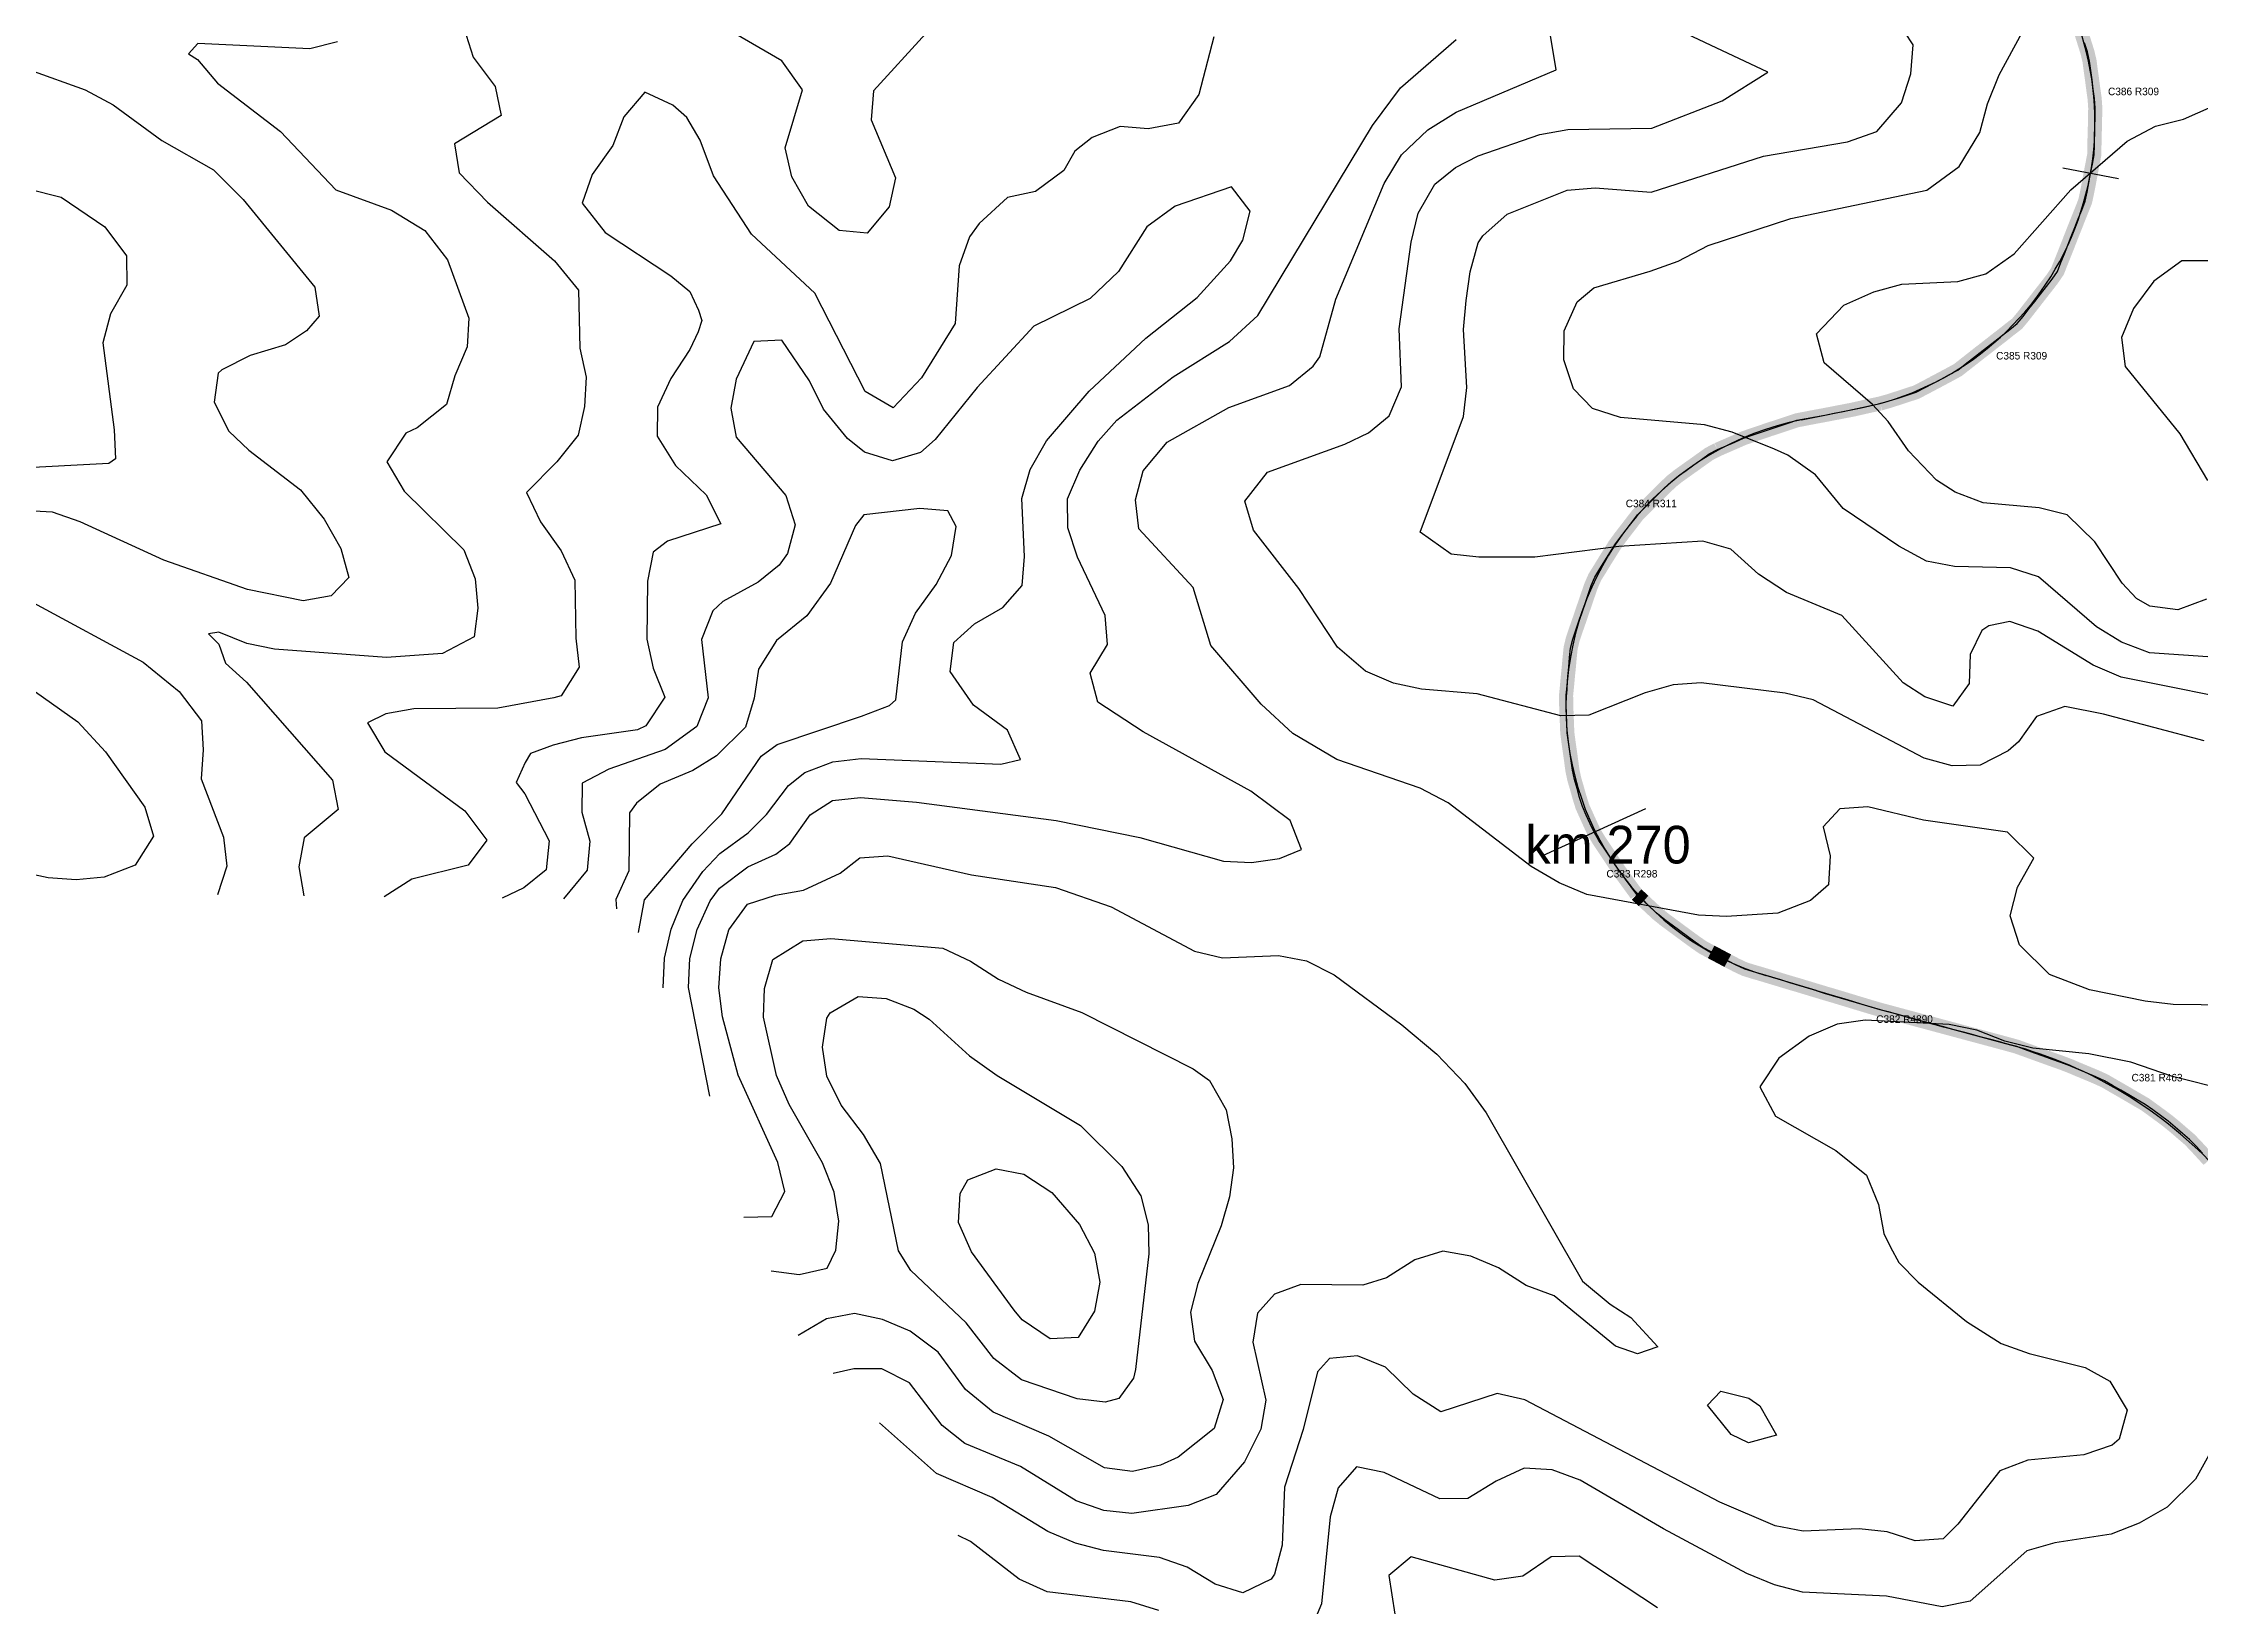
# Model space of a CAD drawing. Header units: metres. Extents: x 697254 to 930473, y 8023396 to 8227001.
# Drawn here: x 752413 to 754702, y 8186697 to 8188356 of the extents above; entities that cross this region are included whole.
import ezdxf

# ---------------------------------------------------------------- set-up
doc = ezdxf.new("R2010")
doc.units = ezdxf.units.M
for name, color, linetype in [('ALIGNMENT_FITTED', 4, 'Continuous'), ('CENTRELINE', 7, 'Continuous'), ('CHAINAGE', 7, 'Continuous'), ('CONTOUR_10M', 33, 'Continuous'), ('CONTOUR_INDEX_50M', 34, 'Continuous'), ('CURVE_LABELS', 4, 'Continuous'), ('GRADE_0-4', 3, 'Continuous'), ('GRADE_4-6', 2, 'Continuous'), ('GRADE_6-8', 30, 'Continuous')]:
    doc.layers.add(name, color=color, linetype=linetype)

msp = doc.modelspace()

# ---------------------------------------------------------------- linework, layer by layer
at = {"layer": 'ALIGNMENT_FITTED'}
for p, q in [((754278.4, 8187956.1), (754341.6, 8187968.8)), ((754293.9, 8187350.6), (754240.7, 8187366.6)), ((754500.6, 8187292.9), (754429.9, 8187312))]:
    msp.add_line(p, q, dxfattribs=at)
for centre, radius, start, end in [((754280.8, 8188271.6), 309, -23.2525, 33.4021), ((754281, 8188271.5), 308.8, -78.682, -23.2525), ((754339.5, 8187651.2), 310.9, 101.318, 177.5115), ((754326.3, 8187651.8), 297.8, 177.5115, -106.7095), ((755699.9, 8192034.1), 4890, -106.7095, -105.0533), ((754380.3, 8186845.4), 463.4, 42.5036, 74.9467)]:
    msp.add_arc(centre, radius, start, end, dxfattribs=at)
at = {"layer": 'CENTRELINE'}
msp.add_polyline3d([(754703.9, 8187178.1, 1094.5), (754697.1, 8187185.5, 1094.9), (754690.2, 8187192.7, 1095.4), (754682.6, 8187199.2, 1096.1), (754675, 8187205.8, 1097.2), (754667.3, 8187212.1, 1097.9), (754659.3, 8187218.1, 1097.6), (754651.2, 8187224, 1097.3), (754643.1, 8187229.9, 1097.1), (754634.5, 8187234.9, 1097.2), (754625.8, 8187240, 1097.5), (754617.2, 8187245, 1097.8), (754608.5, 8187250, 1097.8), (754599.9, 8187255, 1097.5), (754590.8, 8187259.1, 1097.3), (754581.5, 8187263, 1097.3), (754572.3, 8187266.8, 1097.3), (754563.1, 8187270.7, 1097.3), (754553.7, 8187274.3, 1097.2), (754544.3, 8187277.6, 1097.9), (754534.9, 8187281, 1098.8), (754525.5, 8187284.4, 1099.6), (754516.1, 8187287.8, 1099.8), (754506.7, 8187291.2, 1099.8), (754497, 8187293.9, 1099.5), (754487.4, 8187296.5, 1099.2), (754477.7, 8187299.1, 1099.1), (754468.1, 8187301.7, 1099), (754458.4, 8187304.3, 1099), (754448.7, 8187306.9, 1099), (754439.1, 8187309.5, 1099.2), (754429.4, 8187312.1, 1099.4), (754419.8, 8187314.7, 1099.8), (754410.1, 8187317.3, 1100.3), (754400.4, 8187319.9, 1100.5), (754390.8, 8187322.5, 1100.4), (754381.1, 8187325.1, 1100.2), (754371.5, 8187327.7, 1100.1), (754361.8, 8187330.3, 1100.3), (754352.2, 8187333.1, 1100.4), (754342.6, 8187336, 1100.5), (754333, 8187338.9, 1100.6), (754323.5, 8187341.8, 1100.7), (754313.9, 8187344.7, 1100.8), (754304.3, 8187347.5, 1101.2), (754294.7, 8187350.4, 1101.6), (754285.1, 8187353.3, 1102), (754275.6, 8187356.2, 1102.4), (754266, 8187359, 1102.7), (754256.4, 8187361.9, 1103.1), (754246.8, 8187364.8, 1103.6), (754237.2, 8187367.7, 1104), (754227.6, 8187370.5, 1104.4), (754218.1, 8187373.4, 1105), (754209, 8187377.7, 1105.6), (754200.2, 8187382.3, 1106.2), (754191.4, 8187387, 1106.8), (754182.5, 8187391.7, 1107.3), (754173.7, 8187396.4, 1107.7), (754165.5, 8187402.1, 1108), (754157.4, 8187408, 1108.5), (754149.4, 8187413.9, 1108.9), (754141.3, 8187419.9, 1109.2), (754133.3, 8187425.8, 1109.3), (754125.5, 8187432.1, 1109.4), (754118.2, 8187438.9, 1109.6), (754110.9, 8187445.7, 1109.9), (754103.5, 8187452.5, 1110.4), (754097.6, 8187460.6, 1111), (754091.7, 8187468.7, 1111.5), (754085.8, 8187476.8, 1111.9), (754080.1, 8187485, 1112.3), (754074.6, 8187493.3, 1112.8), (754069, 8187501.7, 1113.4), (754063.5, 8187510, 1113.9), (754058.3, 8187518.5, 1114.3), (754054.1, 8187527.6, 1114.7), (754050, 8187536.7, 1115.3), (754045.9, 8187545.8, 1115.8), (754042.9, 8187555.4, 1116.2), (754040.2, 8187565, 1116.6), (754037.4, 8187574.6, 1116.9), (754035.3, 8187584.4, 1117.4), (754034, 8187594.3, 1117.8), (754032.6, 8187604.2, 1118.2), (754031.2, 8187614.1, 1118.6), (754029.9, 8187624, 1119.1), (754029.5, 8187634, 1119.6), (754029.1, 8187644, 1120.2), (754028.7, 8187654, 1120.7), (754028.6, 8187664, 1121.3), (754029.6, 8187673.9, 1121.8), (754030.5, 8187683.9, 1122.4), (754031.5, 8187693.8, 1123), (754032.4, 8187703.8, 1123.6), (754033.4, 8187713.8, 1124.2), (754035.7, 8187723.4, 1124.7), (754038.9, 8187732.9, 1125.3), (754042.2, 8187742.3, 1125.9), (754045.4, 8187751.8, 1126.2), (754048.7, 8187761.3, 1126.5), (754051.9, 8187770.7, 1126.7), (754055.2, 8187780.2, 1127.2), (754059.2, 8187789.3, 1127.8), (754064.5, 8187797.8, 1128.4), (754069.7, 8187806.3, 1129.1), (754075, 8187814.8, 1129.6), (754080.3, 8187823.3, 1129.9), (754086.2, 8187831.4, 1130.2), (754092.3, 8187839.3, 1130.8), (754098.4, 8187847.2, 1131.5), (754104.5, 8187855.2, 1132.1), (754111.5, 8187862.3, 1132.7), (754118.6, 8187869.3, 1133.2), (754125.7, 8187876.4, 1133.8), (754132.8, 8187883.4, 1134.3), (754140, 8187890.4, 1134.8), (754147.8, 8187896.6, 1135.2), (754155.9, 8187902.4, 1135.6), (754164.1, 8187908.2, 1136.1), (754172.2, 8187914, 1136.6), (754180.4, 8187919.8, 1137.3), (754189.2, 8187924.4, 1138), (754198.4, 8187928.4, 1138.6), (754207.6, 8187932.4, 1139.2), (754216.7, 8187936.4, 1140.1), (754226.1, 8187939.7, 1140.9), (754235.6, 8187942.9, 1141.6), (754245.1, 8187946.1, 1142.1), (754254.6, 8187949.2, 1142.7), (754264.1, 8187952.4, 1143.4), (754273.6, 8187955.5, 1144), (754283.4, 8187957.4, 1144.7), (754293.3, 8187959.3, 1145.3), (754303.1, 8187961.1, 1146.1), (754312.9, 8187963, 1146.9), (754322.7, 8187964.9, 1147.7), (754332.6, 8187966.8, 1148.5), (754342.3, 8187969, 1149.3), (754352.1, 8187971.2, 1150.1), (754361.9, 8187973.3, 1150.6), (754371.5, 8187976, 1151.2), (754381, 8187979.1, 1151.6), (754390.5, 8187982.2, 1152.2), (754400, 8187985.3, 1152.7), (754408.9, 8187989.9, 1153.2), (754417.7, 8187994.6, 1153.7), (754426.6, 8187999.3, 1154.3), (754435.4, 8188004, 1154.8), (754444.2, 8188008.8, 1155.2), (754452, 8188014.9, 1155.3), (754459.9, 8188021.1, 1155.5), (754467.8, 8188027.3, 1155.5), (754475.7, 8188033.4, 1155.5), (754483.6, 8188039.6, 1155.4), (754491.5, 8188045.7, 1155.3), (754499.3, 8188051.9, 1155.1), (754507.2, 8188058, 1154.6), (754513.6, 8188065.7, 1153.9), (754519.7, 8188073.6, 1153.4), (754525.9, 8188081.5, 1153.2), (754532, 8188089.4, 1153.1), (754538.2, 8188097.3, 1153), (754544.3, 8188105.2, 1153), (754549.9, 8188113.4, 1153.1), (754553.6, 8188122.7, 1153), (754557.3, 8188132, 1152.9), (754561, 8188141.3, 1152.7), (754564.6, 8188150.6, 1152.4), (754568.3, 8188159.9, 1152.3), (754572, 8188169.2, 1152.2), (754575.7, 8188178.5, 1151.9), (754579.4, 8188187.8, 1151.5), (754581.5, 8188197.6, 1151), (754583.4, 8188207.4, 1150.6), (754585.2, 8188217.2, 1150.2), (754587.1, 8188227.1, 1149.7), (754589, 8188236.9, 1149.2), (754589.2, 8188246.9, 1148.6), (754589.4, 8188256.9, 1148.1), (754589.7, 8188266.9, 1147.5), (754589.9, 8188276.9, 1146.9), (754590.1, 8188286.9, 1146.3), (754589.4, 8188296.8, 1146.2), (754588, 8188306.7, 1146.2), (754586.7, 8188316.7, 1146.1), (754585.3, 8188326.6, 1145.7), (754584, 8188336.5, 1145.1), (754581.7, 8188346.2, 1144.5), (754578.7, 8188355.7, 1143.8)], dxfattribs=at)
at = {"layer": 'CHAINAGE'}
for p, q in [((754614.7, 8188211.6), (754555.8, 8188222.9)), ((754112.9, 8187543.3), (754003.6, 8187493.7))]:
    msp.add_line(p, q, dxfattribs=at)
at = {"layer": 'CONTOUR_10M'}
for points, elevation in [([(753349.3, 8188365.9), (753293.8, 8188305.1), (753291.2, 8188274.3), (753317, 8188212.5), (753310.5, 8188181.8), (753287, 8188154), (753257.3, 8188156.9), (753224.9, 8188182.8), (753207.1, 8188213.8), (753200, 8188244.6), (753218.3, 8188305.9), (753196.6, 8188336.9), (753087.8, 8188399.7)], 1110), ([(754732.1, 8187335.1), (754672.8, 8187335.8), (754643.1, 8187339.5), (754583.9, 8187351.6), (754541.4, 8187367.8), (754509.7, 8187399), (754499.7, 8187429.8), (754507.5, 8187460.5), (754524.8, 8187491), (754496.8, 8187518.6), (754407.9, 8187531.5), (754348.7, 8187545.5), (754318.9, 8187543.3), (754301.3, 8187524.4), (754308.8, 8187493.6), (754307.1, 8187462.8), (754288.1, 8187446.2), (754253.2, 8187432.7), (754198.8, 8187429.1), (754169.2, 8187430.7), (754050.7, 8187452.7), (754021.1, 8187465.1), (753991.6, 8187482.3), (753903.4, 8187549.8), (753873.9, 8187565.2), (753785.2, 8187595.8), (753738.6, 8187623.3), (753705.2, 8187654.4), (753651.6, 8187716.6), (753632.9, 8187778.3), (753575.4, 8187840.5), (753571.9, 8187871.3), (753579.8, 8187901.9), (753605.5, 8187932.4), (753670.8, 8187969.2), (753735.2, 8187992.4), (753760.3, 8188012.9), (753767.5, 8188022.7), (753784.3, 8188084), (753835.5, 8188206.5), (753854, 8188237), (753882, 8188263.6), (753911.9, 8188282.2), (754018, 8188327.3), (754007.8, 8188389)], 1110), ([(754705.7, 8187615.4), (754598.9, 8187643.9), (754557.7, 8187652), (754527.9, 8187641.2), (754508.5, 8187614.3), (754497.8, 8187605), (754467.9, 8187589.9), (754438.2, 8187588.9), (754408.6, 8187597), (754290.6, 8187658.9), (754261, 8187666.2), (754172.1, 8187677), (754142.4, 8187675), (754112.6, 8187666.6), (754052.9, 8187642.7), (754023.2, 8187642.1), (753934.4, 8187665.5), (753875.1, 8187670.4), (753845.5, 8187676.8), (753815.9, 8187689.6), (753786.2, 8187715), (753745, 8187777), (753697.1, 8187839), (753687.9, 8187869.9), (753711.8, 8187900.4), (753793.7, 8187930.2), (753818.9, 8187942.1), (753841, 8187960.4), (753853.9, 8187991), (753851.4, 8188052.5), (753864.3, 8188144.6), (753871.8, 8188175.3), (753889.2, 8188205.8), (753911.3, 8188223.7), (753935.4, 8188236.1), (754000.7, 8188258.7), (754030.5, 8188264.1), (754119.6, 8188265.2), (754194.1, 8188294.5), (754242.6, 8188324.7), (754109, 8188387.8)], 1120), ([(754766.1, 8187700.6), (754647.5, 8187708.9), (754617.9, 8187720.1), (754591.5, 8187736.3), (754529.7, 8187789.4), (754500.1, 8187799), (754440.7, 8187800.4), (754411.1, 8187806.2), (754381.6, 8187822.1), (754322.7, 8187862.1), (754293.4, 8187897.7), (754264, 8187918.5), (754249.8, 8187924.8), (754204.9, 8187942.8), (754175.3, 8187950.6), (754086.3, 8187958.4), (754056.7, 8187968), (754036.6, 8187988.8), (754026.1, 8188019.7), (754026.4, 8188050.5), (754040.2, 8188081.1), (754058.2, 8188096), (754117.8, 8188113.6), (754147.6, 8188124.3), (754179.5, 8188140.9), (754266.9, 8188169.7), (754411.5, 8188199.7), (754445.7, 8188224.7), (754467.5, 8188260.6), (754475.7, 8188291.2), (754488.3, 8188321.8), (754521.3, 8188383)], 1140), ([(752725.2, 8188357), (752695.5, 8188349.6), (752576.8, 8188355), (752567, 8188344.3), (752576.6, 8188338.1), (752597.7, 8188313.2), (752664.7, 8188261.7), (752723.4, 8188200), (752782.5, 8188178.3), (752817.6, 8188156.8), (752841.7, 8188125.8), (752864.5, 8188064), (752862.6, 8188033.3), (752849.5, 8188002.7), (752840.6, 8187972.1), (752809.5, 8187947.5), (752797.4, 8187941.8), (752777.2, 8187911.3), (752795.7, 8187880.3), (752859.2, 8187818.1), (752871.2, 8187787.2), (752873.9, 8187756.4), (752870.1, 8187725.7), (752836.4, 8187708), (752777, 8187703.8), (752658.3, 8187712.7), (752628.7, 8187718.6), (752599.2, 8187730.8), (752588.3, 8187729), (752599, 8187717.9), (752606.1, 8187698), (752628.3, 8187677.6), (752719.6, 8187573.7), (752725.6, 8187542.8), (752689.6, 8187512.5), (752684.1, 8187481.8), (752689.3, 8187451)], 1120), ([(752859.2, 8188371.6), (752868.9, 8188340.8), (752892.3, 8188309.7), (752898.7, 8188278.9), (752849.3, 8188248.7), (752854.2, 8188217.9), (752884.1, 8188186.8), (752955.1, 8188124.5), (752980.7, 8188093.4), (752982, 8188031.9), (752988.9, 8188001.1), (752987.2, 8187970.3), (752980.5, 8187939.7), (752957.6, 8187911.3), (752925.4, 8187878.8), (752940.5, 8187847.9), (752962.5, 8187816.9), (752976.8, 8187785.9), (752977.8, 8187724.4), (752981.6, 8187693.6), (752962.3, 8187663.1), (752954.6, 8187661), (752895.1, 8187650.3), (752806.1, 8187649.3), (752776.3, 8187644), (752757, 8187634.7), (752775.4, 8187603.8), (752860.3, 8187541.3), (752883.4, 8187510.2), (752863.5, 8187483.7), (752804, 8187468.9), (752774.5, 8187450)], 1110), ([(754765.6, 8187653.2), (754617.5, 8187683), (754587.9, 8187695.9), (754529, 8187731.7), (754499.4, 8187742.2), (754477, 8187737.6), (754469.6, 8187732.4), (754457.2, 8187707.1), (754456.4, 8187676.4), (754439, 8187652.4), (754409.4, 8187662.1), (754386.3, 8187677.2), (754321.3, 8187748.5), (754262.3, 8187772.8), (754232.8, 8187792.4), (754203.4, 8187818.7), (754173.8, 8187827.4), (754084.7, 8187821.7), (753995.5, 8187810.5), (753936.1, 8187810.3), (753906.5, 8187813.5), (753873.7, 8187837), (753919.8, 8187959.4), (753923.3, 8187990.2), (753919.7, 8188051.7), (753922.5, 8188082.4), (753926.9, 8188113.1), (753935.3, 8188143.8), (753940.1, 8188151.1), (753966, 8188174.2), (754029.7, 8188199.6), (754059.5, 8188202), (754118.8, 8188197.4), (754238, 8188235.7), (754327.2, 8188250.7), (754358.4, 8188261.9), (754384.6, 8188292.3), (754394.3, 8188322.9), (754396.9, 8188353.7), (754388, 8188367.3)], 1130), ([(752398.3, 8188327.3), (752457.4, 8188306.1), (752486.9, 8188290), (752538.5, 8188252.4), (752593.4, 8188221), (752624.9, 8188189.8), (752701.1, 8188096.7), (752705.6, 8188065.9), (752692, 8188050.5), (752669.7, 8188035.6), (752632.3, 8188024.3), (752602.4, 8188009.2), (752598.4, 8188005.6), (752594.1, 8187974.9), (752609.8, 8187944), (752631.1, 8187923.8), (752685.6, 8187881.6), (752710.9, 8187850.5), (752728.5, 8187819.6), (752737.1, 8187788.7), (752718.4, 8187769.2), (752688.6, 8187764.2), (752629.4, 8187776.2), (752540.7, 8187807.2), (752452.1, 8187847.9), (752422.5, 8187858.1), (752363.2, 8187861.1)], 1130), ([(752396.8, 8188201), (752431.7, 8188192.1), (752478, 8188160.8), (752501.1, 8188129.8), (752501.5, 8188099), (752484.3, 8188068.5), (752476.2, 8188037.8), (752488.2, 8187945.4), (752489.5, 8187914.6), (752482.5, 8187909.7), (752274.6, 8187898.8)], 1140), ([(753070.5, 8187353.6), (753071.9, 8187385), (753079.1, 8187415.7), (753091.6, 8187446.3), (753112.7, 8187476.8), (753130.8, 8187496), (753160.8, 8187518.1), (753180.3, 8187537.5), (753203.5, 8187568), (753220.9, 8187581.8), (753250.7, 8187593.2), (753280.5, 8187596.9), (753428.8, 8187590.8), (753449.7, 8187595.9), (753436.1, 8187626.8), (753399.9, 8187653.4), (753375.2, 8187689), (753378.9, 8187719.7), (753400.9, 8187739.6), (753430.8, 8187757), (753451.6, 8187780.4), (753454.1, 8187811.1), (753451.3, 8187872.7), (753459.8, 8187903.3), (753477.4, 8187933.9), (753522.5, 8187986.4), (753582.6, 8188042.5), (753637.2, 8188085.8), (753672.6, 8188124.5), (753685.6, 8188146.7), (753693.5, 8188177.4), (753673.5, 8188203.1), (753613.9, 8188182.7), (753583.9, 8188160.6), (753553.7, 8188113.2), (753523.7, 8188084.7), (753464, 8188055.5), (753403.8, 8187990.3), (753359.3, 8187935.2), (753343.6, 8187921.3), (753313.8, 8187912.4), (753284.3, 8187921.7), (753266, 8187936.3), (753240.6, 8187967.4), (753225.8, 8187997.4), (753196.6, 8188040.6), (753166.9, 8188039), (753148, 8187999.2), (753142.5, 8187968.5), (753148, 8187937.7), (753200.6, 8187875.6), (753210.6, 8187844.7), (753202.5, 8187814.1), (753193.8, 8187802), (753171.2, 8187783.7), (753134, 8187763.3), (753123.1, 8187753.5), (753111.1, 8187722.9), (753118.2, 8187661.3), (753106.2, 8187630.7), (753072.7, 8187606.2), (753013.1, 8187585.5), (752984.8, 8187570.6), (752984.1, 8187539.8), (752992.8, 8187509), (752990, 8187478.3), (752964.7, 8187447.8)], 1090), ([(753044.4, 8187412.4), (753050.8, 8187446.8), (753101.3, 8187506.3), (753132.7, 8187538.1), (753174.7, 8187599.1), (753191.6, 8187611.5), (753281, 8187641.7), (753310.8, 8187653), (753317.4, 8187659), (753324.4, 8187720.4), (753338.2, 8187751), (753360.4, 8187781.5), (753376.6, 8187812), (753381.5, 8187842.7), (753372.6, 8187859.6), (753342.9, 8187861.8), (753283.5, 8187855.1), (753274.7, 8187844), (753248.1, 8187782.8), (753222.9, 8187748.2), (753190.7, 8187721.9), (753171.9, 8187691.4), (753167.2, 8187660.7), (753158, 8187630.1), (753127.1, 8187599.7), (753102.2, 8187584), (753067.4, 8187569.6), (753042.4, 8187549.3), (753034.7, 8187539.2), (753034.2, 8187477.7), (753020.3, 8187447.1), (753020.9, 8187437.3)], 1080), ([(752273, 8187760.6), (752449.6, 8187635.7), (752479, 8187604), (752520.6, 8187545.2), (752529.8, 8187514.4), (752510.4, 8187483.8), (752477.4, 8187471.1), (752447.7, 8187468), (752418, 8187470.1), (752388.4, 8187476.6)], 1140), ([(752402.6, 8187761.9), (752518.7, 8187699), (752557.1, 8187667.8), (752580.6, 8187636.8), (752582.5, 8187606), (752580.2, 8187575.3), (752604, 8187513.5), (752607.7, 8187482.7), (752597.8, 8187452.1)], 1130), ([(753156, 8187110.3), (753185.7, 8187111.2), (753199.6, 8187137.5), (753192.4, 8187168.4), (753150.1, 8187261.1), (753133.4, 8187322.8), (753129.8, 8187353.6), (753131.7, 8187384.3), (753140.4, 8187415), (753159.9, 8187442.3), (753189.7, 8187451.9), (753219.5, 8187457.3), (753258.3, 8187475.1), (753279.2, 8187491.4), (753308.9, 8187493.6), (753397.8, 8187473.5), (753486.7, 8187459.8), (753545.8, 8187439.6), (753634.3, 8187392.5), (753663.9, 8187385.3), (753723.3, 8187388), (753753, 8187382.3), (753782.5, 8187367.5), (753854.4, 8187314.4), (753891.5, 8187283.2), (753921.3, 8187252.1), (753943.7, 8187221.1), (754045.9, 8187042.5), (754075.3, 8187017.9), (754097.3, 8187004), (754126.1, 8186972.9), (754104.3, 8186965.4), (754081, 8186973.4), (754016, 8187027), (753986.4, 8187037.8), (753957, 8187056.5), (753927.4, 8187069), (753897.8, 8187074.4), (753868, 8187064.9), (753838.1, 8187045.8), (753813, 8187038.1), (753747.1, 8187038.9), (753719.1, 8187028.7), (753701.1, 8187008.6), (753696.3, 8186977.9), (753710.1, 8186916.3), (753704.7, 8186885.6), (753687.4, 8186850.8), (753657.3, 8186816), (753627.5, 8186804.4), (753568, 8186796.1), (753538.3, 8186799.1), (753508.8, 8186809.5), (753449.8, 8186846), (753390.7, 8186870.2), (753366.7, 8186889.5), (753332.1, 8186934.5), (753302.6, 8186949.5), (753272.9, 8186949.3), (753250.8, 8186944.4)], 1110), ([(753185, 8187053.4), (753214.7, 8187049.5), (753244.5, 8187056.4), (753253.8, 8187075.4), (753256.9, 8187106.1), (753252.1, 8187136.9), (753239.7, 8187167.8), (753204.1, 8187229.7), (753190.8, 8187260.6), (753177.2, 8187322.3), (753178.1, 8187353), (753186.8, 8187383.7), (753218.8, 8187403.5), (753248.5, 8187406), (753367.2, 8187395.7), (753396.7, 8187382), (753426.2, 8187362.8), (753455.7, 8187348.8), (753514.8, 8187327.5), (753632.9, 8187267.6), (753650.2, 8187255.3), (753667.9, 8187224.3), (753674, 8187193.5), (753675.8, 8187162.7), (753671.6, 8187132), (753662.8, 8187101.3), (753638, 8187040.1), (753630.1, 8187009.5), (753634.5, 8186978.7), (753653.1, 8186947.7), (753664.9, 8186916.8), (753655.2, 8186886.2), (753617, 8186855.9), (753598.3, 8186847.2), (753568.5, 8186840.7), (753538.9, 8186844.6), (753479.9, 8186878.1), (753420.8, 8186903.4), (753391.4, 8186927.7), (753362.2, 8186967.1), (753332.7, 8186989.4), (753303.2, 8187001.9), (753273.6, 8187008.2), (753243.8, 8187002.5), (753213.9, 8186984.9)], 1120), ([(753244.1, 8187321.5), (753247.6, 8187327.1), (753277.5, 8187344.3), (753307.2, 8187342.3), (753336.7, 8187331), (753352.8, 8187320.2), (753395.5, 8187281.5), (753425, 8187260.7), (753513.4, 8187207.5), (753557.1, 8187164.1), (753577.3, 8187133.1), (753585.2, 8187102.3), (753585.8, 8187071.5), (753571.7, 8186948.6), (753569.7, 8186939.5), (753554, 8186918.1), (753539.7, 8186914.1), (753510, 8186917.8), (753450.9, 8186937.8), (753421.5, 8186960.5), (753392.2, 8186998.3), (753333.5, 8187053.6), (753320.3, 8187074.6), (753301.3, 8187167.1), (753283.2, 8187198), (753259.4, 8187229.1), (753244.1, 8187260), (753239.7, 8187290.8), (753244.1, 8187321.5)], 1130), ([(753385.7, 8187135.3), (753394, 8187149.9), (753423.8, 8187161.7), (753453.4, 8187156.1), (753482.9, 8187136.4), (753512.2, 8187102.5), (753528.3, 8187072.2), (753534, 8187041.3), (753528.3, 8187010.7), (753510.8, 8186982.8), (753481.1, 8186981.3), (753451.6, 8187001.6), (753442.9, 8187011.7), (753397.6, 8187073.7), (753384, 8187104.6), (753385.7, 8187135.3)], 1140), ([(754178.5, 8186910.8), (754192.9, 8186925.6), (754222.5, 8186918.5), (754234.3, 8186910.1), (754252, 8186879.2), (754222, 8186871), (754203.6, 8186879.7), (754178.5, 8186910.8)], 1110), ([(754719.6, 8186873.7), (754696.5, 8186832.3), (754666.5, 8186802.8), (754636.6, 8186785.9), (754606.8, 8186774.2), (754547.3, 8186765), (754517.5, 8186756.3), (754457.5, 8186703.1), (754427.8, 8186696.9), (754368.5, 8186708.4), (754279.5, 8186712.5), (754249.9, 8186720.4), (754220.4, 8186732.4), (754131.9, 8186779.7), (754043.4, 8186831.5), (754013.8, 8186842.5), (753984.2, 8186844.2), (753954.3, 8186830.4), (753924.4, 8186811.9), (753894.7, 8186811.7), (753835.7, 8186839.5), (753806.1, 8186845.5), (753786.9, 8186823.1), (753778.4, 8186792.5), (753769.1, 8186700.3), (753756.5, 8186669.7)], 1090), ([(753596.5, 8186693.3), (753566.9, 8186702.2), (753477.9, 8186713), (753448.4, 8186726.4), (753396.7, 8186766.2), (753383.5, 8186772.7)], 1090), ([(754125.7, 8186696.1), (754042.5, 8186750.7), (754012.8, 8186750.2), (753982.8, 8186729.4), (753953.1, 8186725.3), (753864.3, 8186750.1), (753840.5, 8186730.2), (753850, 8186668.6)], 1080)]:
    msp.add_lwpolyline(points, dxfattribs=dict(at, elevation=elevation))
at = {"layer": 'CONTOUR_INDEX_50M'}
for points, elevation in [([(753654.9, 8188362.3), (753639, 8188301), (753617.2, 8188270.5), (753585.2, 8188264.8), (753555.5, 8188267), (753525.7, 8188255.3), (753507.3, 8188241.1), (753495.6, 8188220.5), (753465.6, 8188198.2), (753435.9, 8188191.7), (753405.8, 8188164.4), (753395.7, 8188150.1), (753384.7, 8188119.5), (753380.4, 8188058), (753344.6, 8188000.5), (753314.5, 8187968.7), (753285, 8187986.2), (753231.6, 8188090.5), (753164.3, 8188152.8), (753124.1, 8188214.8), (753110, 8188252.5), (753095.8, 8188276.6), (753080.7, 8188289.9), (753051.2, 8188303.5), (753028.8, 8188277.4), (753017.3, 8188246.8), (752995.2, 8188216.3), (752984.5, 8188185.7), (753009.1, 8188154.6), (753078.6, 8188108.8), (753098.9, 8188092.1), (753107.9, 8188072.3), (753111.5, 8188061.2), (753107.6, 8188049.5), (753098.9, 8188030.5), (753078.6, 8188000), (753064.5, 8187969.4), (753064.1, 8187938.7), (753083.7, 8187907.7), (753116.1, 8187876.6), (753131.7, 8187845.6), (753075.3, 8187827.4), (753060.1, 8187815.7), (753053.9, 8187785), (753053.3, 8187723.5), (753060, 8187692.7), (753072.2, 8187661.8), (753052.3, 8187631.3), (753043.3, 8187627.3), (752983.8, 8187618.6), (752954, 8187610.9), (752929.7, 8187602), (752924.1, 8187592.5), (752914.7, 8187571.4), (752923.8, 8187559.4), (752949.5, 8187509.5), (752946.6, 8187478.8), (752922.6, 8187459.7), (752899.9, 8187448.5)], 1100), ([(753120, 8187238.8), (753097.5, 8187354), (753098.8, 8187384.7), (753106.6, 8187415.4), (753120.5, 8187446), (753130.4, 8187459.4), (753160.4, 8187482), (753190.2, 8187495.2), (753205, 8187506.5), (753226.6, 8187537), (753250.3, 8187552.2), (753280, 8187555.5), (753339.3, 8187550.6), (753487.5, 8187531), (753576.4, 8187513), (753665.1, 8187487.8), (753694.8, 8187486.5), (753724.5, 8187490.6), (753747.7, 8187500.2), (753736, 8187531), (753694, 8187562.3), (753580, 8187625.1), (753531.9, 8187656.4), (753523.5, 8187687.3), (753542, 8187717.8), (753539.5, 8187748.6), (753510.1, 8187810.5), (753500, 8187841.3), (753499.7, 8187872.1), (753512.6, 8187902.7), (753532.1, 8187933.2), (753551.9, 8187955.5), (753611.8, 8188001.5), (753671.6, 8188039), (753701.6, 8188066.7), (753823.3, 8188268.1), (753852.9, 8188308.3), (753912.1, 8188359.3)], 1100), ([(754708.2, 8187765.7), (754677.7, 8187754.4), (754648, 8187758.4), (754633.8, 8187766.6), (754618.6, 8187782.8), (754589.5, 8187826.7), (754560.1, 8187855.4), (754530.5, 8187862.8), (754471.2, 8187868.1), (754441.6, 8187879.4), (754421.8, 8187892.1), (754391.9, 8187923.2), (754370.5, 8187954.2), (754353.7, 8187972.1), (754302.3, 8188016.5), (754294.4, 8188047.3), (754323.3, 8188077.7), (754355.1, 8188091.8), (754384.8, 8188099.9), (754444.3, 8188102.7), (754474, 8188110.7), (754504, 8188131.9), (754564.2, 8188200), (754624.1, 8188251.7), (754654, 8188267.5), (754683.8, 8188274.9), (754714, 8188288.4)], 1150), ([(754711.7, 8188124.6), (754682, 8188124.7), (754652.1, 8188103.1), (754630.6, 8188074.1), (754617.9, 8188043.5), (754621.9, 8188012.7), (754679.9, 8187941.2), (754709, 8187891.5)], 1150), ([(754731.1, 8187244.6), (754671.9, 8187259.6), (754627.9, 8187274.6), (754583.1, 8187283.5), (754523.8, 8187289.5), (754494.2, 8187296.9), (754464.6, 8187308.5), (754435, 8187314.5), (754346, 8187319.2), (754316.3, 8187315), (754286.4, 8187302.2), (754254.4, 8187278.9), (754234.3, 8187248.4), (754250.7, 8187217.5), (754314.7, 8187181), (754347.5, 8187154.8), (754360.1, 8187123.9), (754365.8, 8187093.1), (754372.9, 8187078.5), (754381.8, 8187062.2), (754402.1, 8187041.3), (754453.4, 8186999.8), (754490.4, 8186976.2), (754520, 8186965.6), (754579.2, 8186950.7), (754605.6, 8186936.5), (754623.9, 8186905.6), (754615.6, 8186874.9), (754607.9, 8186868.5), (754578.1, 8186858.2), (754518.7, 8186852.6), (754488.8, 8186841.4), (754444.2, 8186784.6), (754428.6, 8186769.3), (754398.9, 8186767), (754369.3, 8186776.7), (754339.7, 8186779.6), (754280.3, 8186777.3), (754250.6, 8186782.8), (754191.6, 8186808.1), (753985, 8186916.6), (753955.4, 8186923.4), (753895.8, 8186903.9), (753866.3, 8186922.7), (753837, 8186951.3), (753807.4, 8186963.1), (753777.7, 8186960.3), (753765, 8186946.4), (753749.7, 8186885.1), (753729.7, 8186823.8), (753727.5, 8186762.3), (753719.2, 8186731.6), (753715.6, 8186726.4), (753685.8, 8186712), (753656.2, 8186721.1), (753626.7, 8186739.2), (753597.1, 8186749.3), (753537.8, 8186756.6), (753508.2, 8186764.4), (753478.7, 8186776.8), (753419.7, 8186813), (753360.7, 8186838.4), (753300.1, 8186892.2)], 1100)]:
    msp.add_lwpolyline(points, dxfattribs=dict(at, elevation=elevation))
at = {"layer": 'GRADE_0-4', "const_width": 15}
for points in [[(754417.7, 8187994.6), (754426.6, 8187999.3), (754435.4, 8188004), (754444.2, 8188008.8), (754452, 8188014.9), (754459.9, 8188021.1), (754467.8, 8188027.3), (754475.7, 8188033.4), (754483.6, 8188039.6), (754491.5, 8188045.7), (754499.3, 8188051.9), (754507.2, 8188058), (754513.6, 8188065.7), (754519.7, 8188073.6), (754525.9, 8188081.5), (754532, 8188089.4), (754538.2, 8188097.3), (754544.3, 8188105.2), (754549.9, 8188113.4), (754553.6, 8188122.7), (754557.3, 8188132), (754561, 8188141.3), (754564.6, 8188150.6), (754568.3, 8188159.9), (754572, 8188169.2), (754575.7, 8188178.5), (754579.4, 8188187.8), (754581.5, 8188197.6), (754583.4, 8188207.4), (754585.2, 8188217.2), (754587.1, 8188227.1), (754589, 8188236.9), (754589.2, 8188246.9), (754589.4, 8188256.9)], [(754110.9, 8187445.7), (754103.5, 8187452.5)], [(754200.2, 8187382.3), (754191.4, 8187387), (754182.5, 8187391.7)], [(754710.6, 8187170.8), (754703.9, 8187178.1), (754697.1, 8187185.5), (754690.2, 8187192.7), (754682.6, 8187199.2), (754675, 8187205.8), (754667.3, 8187212.1), (754659.3, 8187218.1), (754651.2, 8187224), (754643.1, 8187229.9), (754634.5, 8187234.9), (754625.8, 8187240), (754617.2, 8187245), (754608.5, 8187250), (754599.9, 8187255), (754590.8, 8187259.1), (754581.5, 8187263), (754572.3, 8187266.8), (754563.1, 8187270.7), (754553.7, 8187274.3), (754544.3, 8187277.6), (754534.9, 8187281), (754525.5, 8187284.4), (754516.1, 8187287.8), (754506.7, 8187291.2), (754497, 8187293.9), (754487.4, 8187296.5), (754477.7, 8187299.1), (754468.1, 8187301.7), (754458.4, 8187304.3), (754448.7, 8187306.9), (754439.1, 8187309.5), (754429.4, 8187312.1), (754419.8, 8187314.7), (754410.1, 8187317.3), (754400.4, 8187319.9), (754390.8, 8187322.5), (754381.1, 8187325.1), (754371.5, 8187327.7), (754361.8, 8187330.3), (754352.2, 8187333.1), (754342.6, 8187336), (754333, 8187338.9), (754323.5, 8187341.8), (754313.9, 8187344.7), (754304.3, 8187347.5), (754294.7, 8187350.4), (754285.1, 8187353.3), (754275.6, 8187356.2), (754266, 8187359), (754256.4, 8187361.9), (754246.8, 8187364.8), (754237.2, 8187367.7)]]:
    msp.add_lwpolyline(points, dxfattribs=at)
at = {"layer": 'GRADE_4-6', "const_width": 15}
for points in [[(754589.4, 8188256.9), (754589.7, 8188266.9), (754589.9, 8188276.9), (754590.1, 8188286.9), (754589.4, 8188296.8), (754588, 8188306.7), (754586.7, 8188316.7), (754585.3, 8188326.6), (754584, 8188336.5), (754581.7, 8188346.2), (754578.7, 8188355.7), (754575.7, 8188365.3)], [(754361.9, 8187973.3), (754371.5, 8187976), (754381, 8187979.1), (754390.5, 8187982.2), (754400, 8187985.3), (754408.9, 8187989.9), (754417.7, 8187994.6)], [(754103.5, 8187452.5), (754097.6, 8187460.6), (754091.7, 8187468.7), (754085.8, 8187476.8), (754080.1, 8187485), (754074.6, 8187493.3), (754069, 8187501.7), (754063.5, 8187510), (754058.3, 8187518.5), (754054.1, 8187527.6), (754050, 8187536.7), (754045.9, 8187545.8), (754042.9, 8187555.4), (754040.2, 8187565), (754037.4, 8187574.6), (754035.3, 8187584.4), (754034, 8187594.3), (754032.6, 8187604.2), (754031.2, 8187614.1), (754029.9, 8187624), (754029.5, 8187634), (754029.1, 8187644), (754028.7, 8187654), (754028.6, 8187664), (754029.6, 8187673.9), (754030.5, 8187683.9), (754031.5, 8187693.8), (754032.4, 8187703.8), (754033.4, 8187713.8), (754035.7, 8187723.4), (754038.9, 8187732.9), (754042.2, 8187742.3), (754045.4, 8187751.8), (754048.7, 8187761.3), (754051.9, 8187770.7), (754055.2, 8187780.2), (754059.2, 8187789.3), (754064.5, 8187797.8), (754069.7, 8187806.3), (754075, 8187814.8), (754080.3, 8187823.3), (754086.2, 8187831.4), (754092.3, 8187839.3), (754098.4, 8187847.2), (754104.5, 8187855.2), (754111.5, 8187862.3), (754118.6, 8187869.3), (754125.7, 8187876.4), (754132.8, 8187883.4), (754140, 8187890.4), (754147.8, 8187896.6), (754155.9, 8187902.4), (754164.1, 8187908.2), (754172.2, 8187914), (754180.4, 8187919.8), (754189.2, 8187924.4)], [(754182.5, 8187391.7), (754173.7, 8187396.4), (754165.5, 8187402.1), (754157.4, 8187408), (754149.4, 8187413.9), (754141.3, 8187419.9), (754133.3, 8187425.8), (754125.5, 8187432.1), (754118.2, 8187438.9), (754110.9, 8187445.7)], [(754237.2, 8187367.7), (754227.6, 8187370.5), (754218.1, 8187373.4), (754209, 8187377.7), (754200.2, 8187382.3)]]:
    msp.add_lwpolyline(points, dxfattribs=at)
at = {"layer": 'GRADE_6-8', "const_width": 15}
msp.add_lwpolyline([(754189.2, 8187924.4), (754198.4, 8187928.4), (754207.6, 8187932.4), (754216.7, 8187936.4), (754226.1, 8187939.7), (754235.6, 8187942.9), (754245.1, 8187946.1), (754254.6, 8187949.2), (754264.1, 8187952.4), (754273.6, 8187955.5), (754283.4, 8187957.4), (754293.3, 8187959.3), (754303.1, 8187961.1), (754312.9, 8187963), (754322.7, 8187964.9), (754332.6, 8187966.8), (754342.3, 8187969), (754352.1, 8187971.2), (754361.9, 8187973.3)], dxfattribs=at)

# ---------------------------------------------------------------- texts
at = {"layer": 'CHAINAGE'}
msp.add_text('km 270', height=40, dxfattribs=at).set_placement((753985.4, 8187485.4))
at = {"layer": 'CURVE_LABELS'}
for s, p in [('C386 R309', (754603.6, 8188300.3)), ('C385 R309', (754484.9, 8188020)), ('C384 R311', (754091.9, 8187863.3)), ('C383 R298', (754071.4, 8187470.6)), ('C382 R4890', (754357.7, 8187316.4)), ('C381 R463', (754628.6, 8187254.3))]:
    msp.add_text(s, height=8, dxfattribs=at).set_placement(p)

doc.saveas('drawing.dxf')
